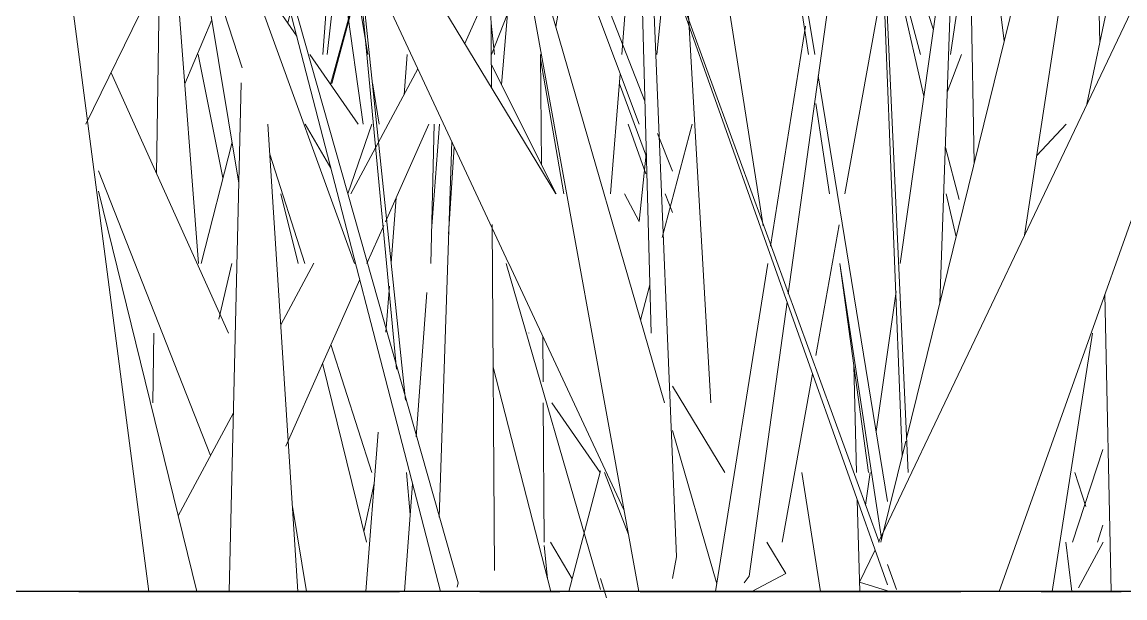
# Model space of a CAD drawing. Header units: millimetres. Extents: x -10020 to 20888, y -4665 to 12339.
# Drawn here: x 2813.88 to 2857.55, y 3047.75 to 3070.56 of the extents above; entities that cross this region are included whole.
import ezdxf

# ---------------------------------------------------------------- set-up
doc = ezdxf.new("R2010")
doc.units = ezdxf.units.MM
doc.linetypes.add('Grid Line 1_2_', pattern=[22.225, 12.7, -3.175, 3.175, -3.175])
doc.layers.add('G-IMPT', color=8, linetype='Continuous', lineweight=9)

# ---------------------------------------------------------------- blocks, each defined once
blk = doc.blocks.new('Grass Array - 25_dwg-V38-West')
at = {"layer": 'G-IMPT'}
for p, q in [((2844.215, 3059.791), (2850.735, 3106.974)), ((2839.791, 3049.378), (2837.593, 3102.931)), ((2847.798, 3049.962), (2869.394, 3095.368)), ((2837.863, 3092.846), (2838.79, 3058.239)), ((2816.407, 3066.516), (2828.802, 3091.91)), ((2845.02, 3069.275), (2841.808, 3090.58)), ((2848.735, 3053.392), (2847.342, 3088.297)), ((2813.687, 3088.006), (2818.895, 3048)), ((2839.283, 3087.678), (2843.226, 3062.488)), ((2841.16, 3055.48), (2839.283, 3087.678)), ((2843.052, 3082.926), (2845.272, 3069.275)), ((2852.772, 3069.802), (2851.268, 3082.054)), ((2847.67, 3081.093), (2848.964, 3052.721)), ((2831.154, 3048.341), (2822.032, 3080.559)), ((2833.141, 3061.016), (2824.137, 3080.311)), ((2841.16, 3055.48), (2839.698, 3080.567)), ((2828.71, 3056.807), (2826.515, 3080.052)), ((2825.305, 3079.794), (2835.02, 3063.757)), ((2855.194, 3079.648), (2848.902, 3054.072)), ((2847.826, 3049.962), (2837.324, 3078.753)), ((2839.315, 3055.48), (2832.969, 3077.468)), ((2837.626, 3069.275), (2838.276, 3077.434)), ((2839.011, 3069.275), (2839.875, 3077.533)), ((2853.578, 3062.115), (2855.896, 3077.334)), ((2821.357, 3076.657), (2827.044, 3060.998)), ((2825.837, 3076.668), (2824.404, 3070.52)), ((2834.504, 3076.667), (2838.316, 3066.516)), ((2838.544, 3067.427), (2834.924, 3076.64)), ((2848.648, 3060.998), (2850.819, 3076.232)), ((2851.383, 3075.919), (2851.588, 3064.99)), ((2822.589, 3068.75), (2820.649, 3074.793)), ((2825.965, 3069.275), (2826.578, 3074.793)), ((2827.569, 3069.275), (2826.663, 3074.793)), ((2849.968, 3070.261), (2848.52, 3074.793)), ((2822.467, 3064.177), (2820.775, 3074.401)), ((2823.57, 3074.608), (2830.447, 3048)), ((2827.125, 3074.192), (2829.061, 3055.589)), ((2831.412, 3069.713), (2833.516, 3074.445)), ((2851.41, 3074.504), (2850.647, 3069.275)), ((2856.555, 3069.726), (2856.459, 3074.349)), ((2832.859, 3068.085), (2833.371, 3074.118)), ((2848.259, 3073.768), (2849.459, 3069.275)), ((2819.892, 3073.656), (2820.869, 3060.998)), ((2835.609, 3073.725), (2835.011, 3070.393)), ((2849.593, 3067.629), (2848.229, 3073.602)), ((2839.308, 3073.166), (2848.152, 3048.262)), ((2819.199, 3064.566), (2819.312, 3072.034)), ((2819.199, 3064.566), (2819.312, 3072.034)), ((2823.352, 3072.034), (2824.759, 3070.01)), ((2826.617, 3072.034), (2827.382, 3066.516)), ((2832.469, 3067.967), (2832.445, 3072.034)), ((2833.938, 3072.109), (2838.299, 3048)), ((2847.948, 3072.034), (2846.461, 3063.757)), ((2856.047, 3067.306), (2857.039, 3072.034)), ((2827.137, 3071.908), (2826.094, 3068.089)), ((2826.15, 3068.132), (2827.147, 3071.843)), ((2825.794, 3069.275), (2825.902, 3070.873)), ((2832.465, 3069.275), (2833.097, 3070.892)), ((2850.636, 3071.098), (2850.223, 3059.441)), ((2820.32, 3068.11), (2821.394, 3070.658)), ((2832.454, 3070.524), (2832.581, 3069.275)), ((2844.907, 3070.406), (2843.518, 3061.691)), ((2820.854, 3069.275), (2821.835, 3064.386)), ((2825.269, 3069.275), (2827.187, 3066.516)), ((2829.129, 3069.275), (2829.006, 3067.686)), ((2834.412, 3069.275), (2834.445, 3064.915)), ((2835.327, 3063.757), (2834.414, 3069.101)), ((2850.519, 3067.783), (2851.077, 3069.275)), ((2860.131, 3069.275), (2852.578, 3048)), ((2822.052, 3058.239), (2817.401, 3068.553)), ((2829.553, 3068.705), (2826.9, 3063.757)), ((2832.464, 3068.874), (2835.024, 3063.757)), ((2837.187, 3063.757), (2837.565, 3068.515)), ((2822.561, 3068.157), (2822.084, 3048)), ((2828.023, 3066.516), (2827.753, 3068.156)), ((2837.533, 3068.11), (2838.602, 3065.227)), ((2845.409, 3068.43), (2848.152, 3051.566)), ((2845.852, 3063.757), (2845.311, 3067.341)), ((2824.803, 3048), (2823.609, 3066.516)), ((2826.111, 3064.779), (2825.091, 3066.516)), ((2826.111, 3064.779), (2825.091, 3066.516)), ((2827.732, 3066.516), (2826.78, 3063.757)), ((2828.269, 3062.648), (2829.99, 3066.516)), ((2830.065, 3060.998), (2830.202, 3066.516)), ((2830.414, 3066.516), (2830.097, 3062.289)), ((2838.578, 3064.552), (2837.885, 3066.516)), ((2840.416, 3066.516), (2839.23, 3062.023)), ((2855.22, 3066.516), (2854.059, 3065.274)), ((2839.631, 3064.66), (2839.048, 3066.144)), ((2820.966, 3060.998), (2822.198, 3065.801)), ((2830.4, 3050.953), (2830.893, 3065.833)), ((2830.993, 3065.618), (2830.771, 3062.155)), ((2850.441, 3065.597), (2850.992, 3063.536)), ((2825.077, 3060.998), (2823.685, 3065.335)), ((2838.32, 3062.667), (2838.599, 3065.338)), ((2816.908, 3064.676), (2821.344, 3053.395)), ((2816.908, 3063.858), (2820.798, 3048)), ((2824.131, 3063.757), (2824.808, 3060.998)), ((2838.32, 3062.667), (2837.741, 3063.757)), ((2839.352, 3063.757), (2839.631, 3063.014)), ((2850.865, 3062.052), (2850.476, 3063.757)), ((2828.692, 3063.599), (2828.495, 3061.03)), ((2827.536, 3060.998), (2828.203, 3062.5)), ((2832.582, 3048.831), (2832.501, 3062.549)), ((2846.239, 3062.526), (2845.311, 3057.36)), ((2822.185, 3060.998), (2821.67, 3058.788)), ((2825.429, 3061.014), (2824.121, 3058.574)), ((2836.79, 3048.086), (2833.044, 3060.998)), ((2837.713, 3051.236), (2833.149, 3060.998)), ((2843.408, 3060.998), (2841.337, 3048)), ((2847.911, 3050.101), (2846.268, 3060.998)), ((2846.268, 3060.998), (2847.393, 3052.721)), ((2824.318, 3053.764), (2827.252, 3060.361)), ((2828.424, 3060.107), (2828.284, 3058.282)), ((2829.914, 3059.852), (2829.484, 3054.126)), ((2838.738, 3060.159), (2838.369, 3058.76)), ((2847.7, 3054.345), (2848.49, 3059.894)), ((2857.002, 3048), (2856.76, 3059.779)), ((2842.67, 3048.605), (2844.171, 3059.471)), ((2819.06, 3055.48), (2819.102, 3058.239)), ((2819.06, 3055.48), (2819.102, 3058.239)), ((2833.95, 3058.246), (2833.952, 3058.239)), ((2834.496, 3058.118), (2834.509, 3056.315)), ((2856.271, 3058.239), (2854.676, 3048)), ((2827.734, 3052.721), (2826.108, 3057.788)), ((2825.777, 3057.044), (2827.514, 3049.962)), ((2832.535, 3056.896), (2834.824, 3048)), ((2846.927, 3052.721), (2846.816, 3056.969)), ((2845.18, 3056.63), (2843.982, 3049.962)), ((2839.631, 3056.145), (2841.705, 3052.721)), ((2834.516, 3055.48), (2834.557, 3049.962)), ((2834.856, 3055.48), (2836.773, 3052.721)), ((2822.252, 3055.088), (2820.061, 3051.003)), ((2827.979, 3054.317), (2827.494, 3048)), ((2841.386, 3048.308), (2839.631, 3054.388)), ((2848.875, 3053.962), (2847.891, 3049.962)), ((2855.472, 3049.962), (2856.673, 3053.634)), ((2836.79, 3052.781), (2835.528, 3048)), ((2829.253, 3051.053), (2829.096, 3052.721)), ((2837.889, 3050.266), (2836.941, 3052.721)), ((2844.755, 3052.721), (2845.494, 3048)), ((2847.284, 3051.428), (2847.468, 3052.721)), ((2856.002, 3051.367), (2855.57, 3052.721)), ((2827.41, 3050.385), (2827.823, 3052.281)), ((2829.344, 3052.267), (2829.024, 3048)), ((2847.05, 3048), (2846.955, 3051.631)), ((2825.144, 3048), (2824.585, 3051.376)), ((2856.459, 3049.962), (2856.673, 3050.636)), ((2834.558, 3049.823), (2834.691, 3048.517)), ((2835.662, 3048.507), (2834.808, 3049.962)), ((2835.662, 3048.507), (2834.808, 3049.962)), ((2843.376, 3049.962), (2844.128, 3048.721)), ((2855.447, 3048), (2855.206, 3049.962)), ((2856.696, 3049.962), (2855.719, 3048.145)), ((2839.791, 3049.378), (2839.631, 3048.524)), ((2847.04, 3048.368), (2847.655, 3049.661)), ((2848.509, 3048.088), (2848.152, 3049.069)), ((2836.79, 3048.521), (2837.016, 3047.748)), ((2842.67, 3048.605), (2842.471, 3048.349)), ((2842.781, 3048), (2844.128, 3048.721)), ((2831.154, 3048.341), (2831.11, 3048.181)), ((2847.04, 3048.368), (2848.152, 3048.035))]:
    blk.add_line(p, q, dxfattribs=at)
blk = doc.blocks.new('Grass Array - Grass Array-V40-West')
blk.add_blockref('Grass Array - 25_dwg-V38-West', (0, 0))

msp = doc.modelspace()

# ---------------------------------------------------------------- linework, layer by layer
msp.add_line((4710.823, 3048), (-7496.271, 3048))
at = {"linetype": 'Grid Line 1_2_'}
msp.add_line((-7496.271, 3048), (19186.713, 3048), dxfattribs=at)

# ---------------------------------------------------------------- block references
msp.add_blockref('Grass Array - Grass Array-V40-West', (0, 0))

doc.saveas('drawing.dxf')
